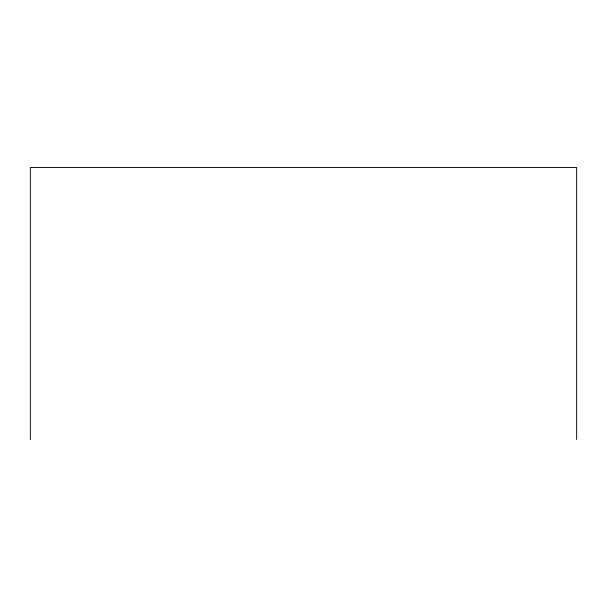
<?xml version="1.0" encoding="UTF-8"?>
<svg xmlns="http://www.w3.org/2000/svg" width="607" height="607" viewBox="0 0 607 607"><rect width="100%" height="100%" fill="white"/><g stroke="black" fill="none" stroke-linecap="round" stroke-linejoin="round"><path stroke-width="0.91" d="M576.65 439.521L576.65 167.479L30.35 167.479L30.35 439.521"/></g></svg>
